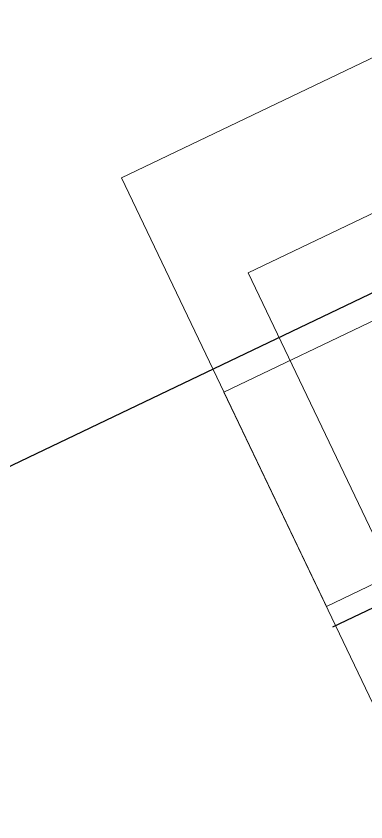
# Model space of a CAD drawing. Header units: metres. Extents: x 679304 to 680626, y 2747329 to 2750056.
# Drawn here: x 679519.583 to 679520.32, y 2747475.528 to 2747477.224 of the extents above; entities that cross this region are included whole.
import ezdxf

# ---------------------------------------------------------------- set-up
doc = ezdxf.new("R2010")
doc.units = ezdxf.units.M
doc.header["$XCLIPFRAME"] = 0
doc.layers.add('0-TX-1_25', color=7, linetype='Continuous')
doc.layers.add('02-L-SEC-Shrubs', color=252, linetype='Continuous', lineweight=0, transparency=0.2)
doc.layers.add('3-TR terra compactada', color=45, linetype='Continuous', lineweight=0)
doc.layers.add('SL_TREE_BOMBAX_CEIBA', color=24, linetype='Continuous', true_color=0x8f2400)
doc.layers.add('SL_TREE_PROSOPIS_CINERARIA', color=66, linetype='Continuous', true_color=0x5f7f00)
picture_1 = doc.add_image_def('image3.png', size_in_pixel=(1135, 973))
picture_2 = doc.add_image_def('image2.png', size_in_pixel=(716, 586))
picture_3 = doc.add_image_def('image5.png', size_in_pixel=(354, 263))
picture_4 = doc.add_image_def('image8.png', size_in_pixel=(525, 309))

# ---------------------------------------------------------------- blocks, each defined once
blk = doc.blocks.new('General Section WaterFalls')
at = {"layer": '3-TR terra compactada'}
h = blk.add_hatch(dxfattribs=at)
h.set_pattern_fill('LINE', color=256, scale=0.0075)
h.set_pattern_definition([(360, (-1.593222050461918, -1.450000001117587), (0, 0.0238125), [])])
edge = h.paths.add_edge_path(flags=16)
edge.add_arc((87.91270721703766, -34.89102650922723), 0.0300000000000011, 0, 360)
h.paths.add_polyline_path([(60.86794612370431, -34.06345526850782), (60.86794612370431, -34.8165326055605), (77.28848761087283, -34.81653260439634), (77.28848760994151, -35.96653260430321), (94.02980208816007, -35.96653260337189), (94.02346620196477, -34.53352967253886), (88.77741158520803, -34.42881766473874), (88.7764219455421, -34.4783984052483), (88.67512278445065, -34.85645277681761), (84.06023222394288, -34.76436978625134), (83.96552849235012, -34.41241660504602), (83.95774579746649, -34.38224918977358), (83.95875280490145, -34.33179827523418), (79.98875382728875, -34.25026744417846), (79.98875382775441, -35.78771875007078), (77.43852502759546, -35.78771875007078), (77.43852502852678, -35.43748732609675), (78.61814005719498, -35.43770227907226), (78.05505687510595, -33.4629564518109), (67.10211191978306, -33.3788115279749), (67.01179703883827, -33.17811179091223), (66.85097349714488, -33.17687627975829), (63.56725041614845, -33.15126436809078), (63.56725041707978, -34.70336046814919), (61.01713174395263, -34.70336046768352), (61.0171317444183, -34.35336060426198), (62.10765844490379, -34.35336060402915), (61.58575402200222, -32.50950451311656), (50.68157043308019, -32.42573419259861), (50.59114177431911, -32.2250335814897), (50.42511908290908, -32.2237581287045), (47.14811543934047, -32.19819437991828), (47.14721526950597, -33.38156245509163), (44.99754665372893, -33.38156245509163), (44.99754665279761, -33.03156259073876), (45.56926759378984, -33.03156259120442), (45.14311256445944, -31.55625739693642), (34.2616229839623, -31.47266142093577), (34.17091776337475, -31.2719586850144), (34.00475173024461, -31.27068213094026), (30.72633214015514, -31.24511096207425), (30.72633214108646, -32.37863686797209), (28.57621343620122, -32.37863686820492), (28.57621343526989, -32.02863700361922), (29.14793437626213, -32.02863700361922), (28.72177934786305, -30.55333180958405), (17.8412764519453, -30.4697434140835), (17.68143947003409, -31.50181839196012), (28.27606689184904, -31.50181839149445), (28.27606689091772, -32.61037793336436), (44.44740463607013, -32.61037793196738), (44.44740463700145, -34.06345526920631)])
blk = doc.blocks.new('prospopis cineraria')
image = blk.add_image(picture_2, insert=(-4.000086040761157, 0), size_in_units=(7.410607290773175, 6.065105967029442))
image.dxf.flags = 15
blk = doc.blocks.new('shrub3')
image = blk.add_image(picture_3, insert=(-0.5, 0), size_in_units=(0.9999999999999835, 0.7429378531073323))
image.dxf.flags = 15
blk = doc.blocks.new('shrub4')
image = blk.add_image(picture_4, insert=(-0.4999999997671694, -1.3969839e-09), size_in_units=(0.9999999999999974, 0.5885714285714271))
image.dxf.flags = 15

msp = doc.modelspace()

# ---------------------------------------------------------------- linework, layer by layer
at = {"layer": '0-TX-1_25'}
msp.add_lwpolyline([(679520.940747289, 2747476.266052269), (679520.2500499517, 2747475.937771609)], dxfattribs=at)

# ---------------------------------------------------------------- block references
at = {"rotation": 115.5575828871377}
msp.add_blockref('General Section WaterFalls', (679521.7318272467, 2747398.310749386), dxfattribs=at)
at = {"layer": '02-L-SEC-Shrubs', "extrusion": (-4.7116442588e-06, 9.8531248724e-06, 0.9999999999403582), "rotation": 115.5565585705314}
for name, p in [('shrub3', (679520.6914959941, 2747476.75310283, 23.86956630771838)), ('shrub4', (679520.81917673, 2747476.486093228, 23.86956630771841)), ('shrub3', (679520.9071969233, 2747476.302022893, 23.8695663077184))]:
    msp.add_blockref(name, p, dxfattribs=at)
at = {"layer": 'SL_TREE_PROSOPIS_CINERARIA', "rotation": 115.5482287746755}
msp.add_blockref('prospopis cineraria', (679522.1396415005, 2747473.725130463), dxfattribs=at)

# ---------------------------------------------------------------- pictures from other files: only their frames are drawn
at = {"layer": 'SL_TREE_BOMBAX_CEIBA'}
image = msp.add_image(picture_1, insert=(679515.7266800473, 2747487.171994253), size_in_units=(20.439197604307214, 17.5218848184942), rotation=-64.4424171108988, dxfattribs=dict(at, fade=53))
image.dxf.v_pixel = (-0.0162460495784815, -0.0077690198186634)
image.set_boundary_path([(-0.5, -0.5), (1134.5, 972.4999999999999)])
image.dxf.clipping = 0
image.dxf.flags = 15
image = msp.add_image(picture_1, insert=(679516.8661441064, 2747484.789223964), size_in_units=(17.52200717640296, 15.021068707171876), rotation=-64.44241711089859, dxfattribs=dict(at, fade=53))
image.dxf.v_pixel = (-0.0139273274231843, -0.006660184203491)
image.set_boundary_path([(-0.5, -0.5), (1134.5, 972.4999999999999)])
image.dxf.clipping = 0
image.dxf.flags = 15

doc.saveas('drawing.dxf')
